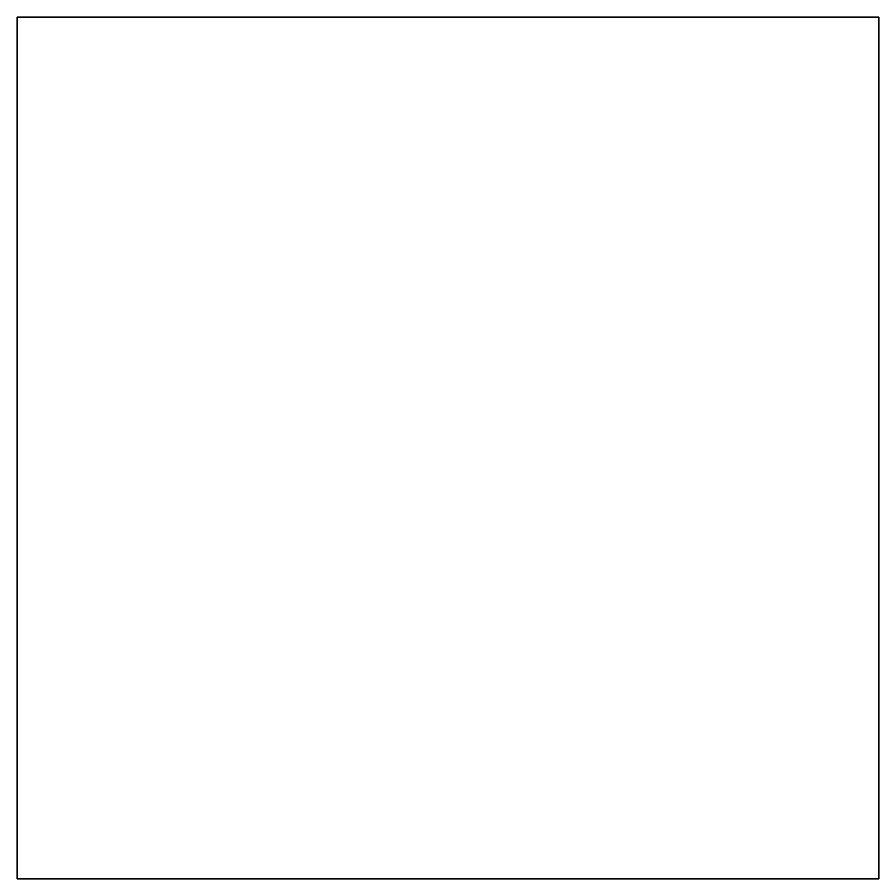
# Model space of a CAD drawing. Header units: millimetres. Extents: x -4.2 to 4.2, y -36 to 51.8.
# Drawn here: x 0 to 1, y 50.805 to 51.805 of the extents above; entities that cross this region are included whole.
import ezdxf

# ---------------------------------------------------------------- set-up
doc = ezdxf.new("R2010")
doc.units = ezdxf.units.MM

msp = doc.modelspace()

# ---------------------------------------------------------------- linework, layer by layer
for points in [[(1, 51.805, 1), (1, 51.805), (0, 51.805), (0, 51.805, 1)], [(1, 51.805), (1, 50.805), (0, 50.805), (0, 51.805)], [(0, 51.805), (0, 50.805), (0, 50.805, 1), (0, 51.805, 1)], [(0, 51.805, 1), (0, 50.805, 1), (1, 50.805, 1), (1, 51.805, 1)], [(1, 50.805, 1), (1, 50.805), (1, 51.805), (1, 51.805, 1)], [(0, 50.805, 1), (0, 50.805), (1, 50.805), (1, 50.805, 1)]]:
    msp.add_3dface(points)

doc.saveas('drawing.dxf')
